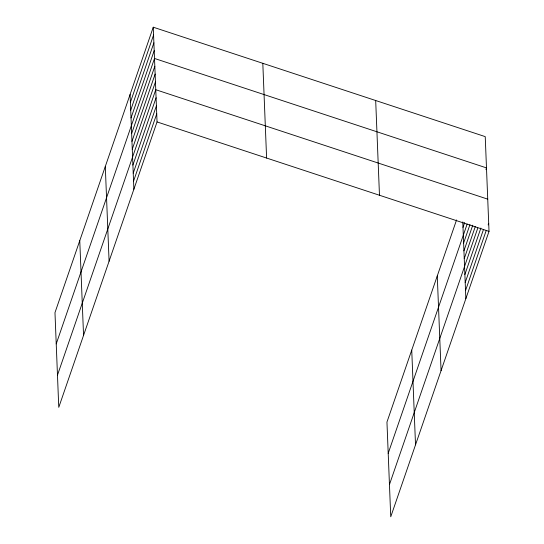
<?xml version="1.0" encoding="UTF-8"?>
<svg xmlns="http://www.w3.org/2000/svg" width="544" height="544" viewBox="0 0 544 544"><rect width="100%" height="100%" fill="white"/><g stroke="black" fill="none" stroke-linecap="round" stroke-linejoin="round"><path stroke-width="0.82" d="M153.258 27.2L54.978 312.637L58.766 407.368L157.046 121.931L153.258 27.2L485.234 136.632L489.022 231.363L390.742 516.8L386.954 422.069L456.552 219.946M130.397 102.326L153.571 35.013M130.71 110.146L153.884 42.833M131.022 117.96L154.197 50.646M56.229 343.896L154.51 58.46L486.486 167.892L485.935 169.497M131.648 133.593L154.822 66.273M131.954 141.406L155.135 74.093M132.267 149.219L155.448 81.906M57.474 375.156L155.761 89.719L487.737 199.152M132.906 165.084L156.08 97.77M133.226 173.142L156.407 105.822M133.545 181.193L156.726 113.873M462.998 227.392L464.651 222.584M388.198 453.336L467.174 223.992M463.617 243.025L469.968 224.59M463.93 250.838L472.763 225.196M464.243 258.652L475.279 226.596M389.45 484.595L477.802 228.004M464.882 274.523L480.882 228.045M465.202 282.574L483.412 229.684M465.521 290.625L486.22 230.52M488.152 224.91L488.702 223.312M157.046 121.931L489.022 231.363M462.774 221.925L465.848 298.676M437.274 275.93L441.062 370.654M411.74 350.091L415.521 444.822M375.686 100.518L379.474 195.248M262.813 63.315L266.601 158.039M130.084 94.513L133.872 189.244M105.298 166.498L109.086 261.222M79.764 240.659L83.552 335.383"/></g></svg>
